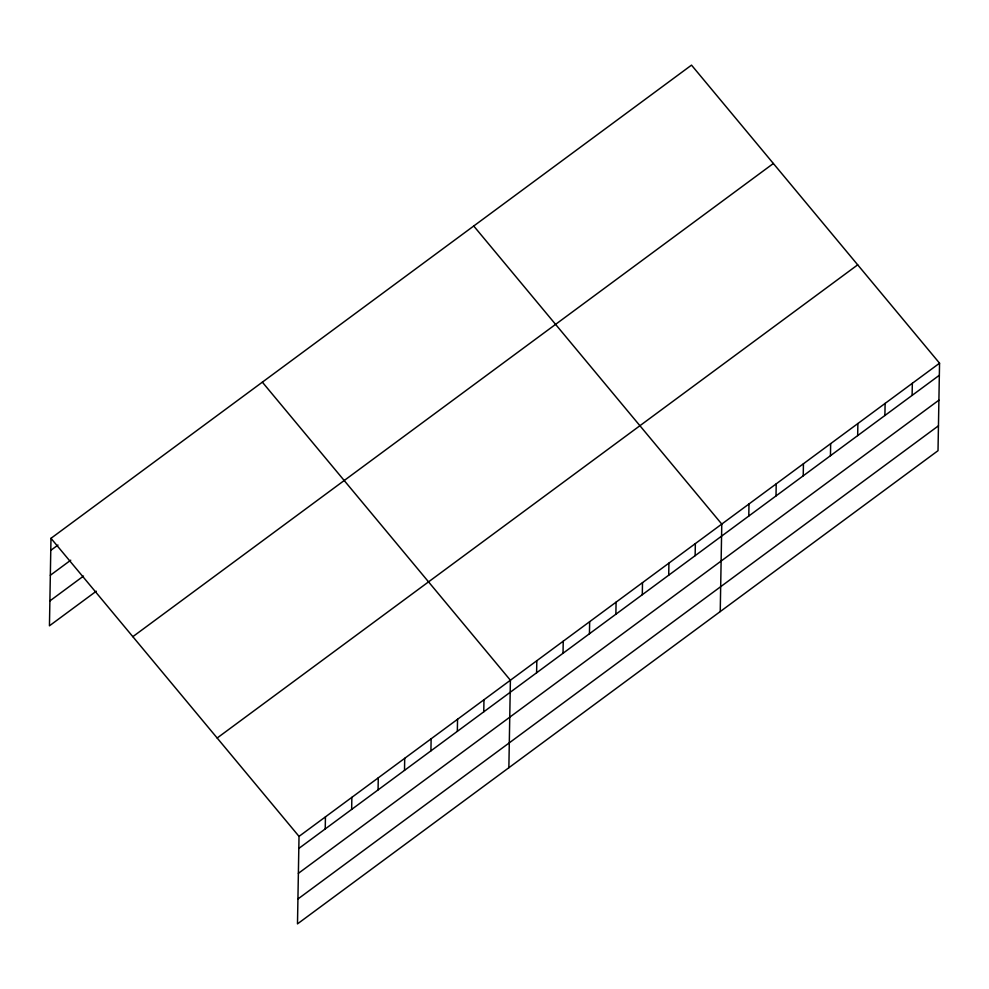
<?xml version="1.0" encoding="UTF-8"?>
<svg xmlns="http://www.w3.org/2000/svg" width="989" height="989" viewBox="0 0 989 989"><rect width="100%" height="100%" fill="white"/><g stroke="black" fill="none" stroke-linecap="round" stroke-linejoin="round"><path stroke-width="1.48" d="M50.983 538.313L299.024 836.385L297.491 923.874L938.017 450.687L939.55 363.198L691.509 65.126L50.983 538.313L49.45 625.802L96.292 591.199M325.233 828.943L325.443 816.865M351.651 809.422L351.861 797.344M378.07 789.902L378.28 777.824M404.501 770.382L404.711 758.303M430.92 750.861L431.13 738.783M457.338 731.341L457.548 719.263M483.757 711.82L483.967 699.755M508.865 767.724L510.398 680.234L262.357 382.162M536.607 672.792L536.817 660.714M563.025 653.272L563.236 641.193M589.444 633.751L589.654 621.673M615.875 614.231L616.085 602.153M642.294 594.71L642.504 582.632M668.712 575.19L668.923 563.124M695.131 555.682L695.354 543.604M720.239 611.573L721.772 524.083L473.731 226.011M748.784 516.048L748.994 503.97M776.006 495.934L776.217 483.856M803.229 475.833L803.439 463.754M830.451 455.719L830.661 443.641M857.673 435.605L857.883 423.527M884.895 415.491L885.106 403.425M912.118 395.39L912.328 383.312M50.76 550.379L57.968 545.063M50.328 575.277L70.751 560.182M49.883 600.916L83.509 576.068M132.835 636.669L773.361 163.494M217.16 738.017L857.698 264.842M299.024 836.385L939.55 363.198M298.814 848.451L939.34 375.276M298.369 873.349L938.907 400.162M297.924 898.989L938.462 425.802"/></g></svg>
